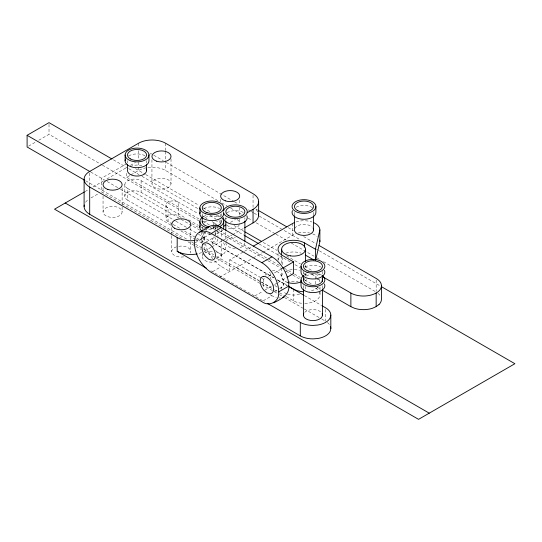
<?xml version="1.0" encoding="UTF-8"?>
<svg xmlns="http://www.w3.org/2000/svg" width="542" height="542" viewBox="0 0 542 542"><rect width="100%" height="100%" fill="white"/><g stroke="black" fill="none" stroke-linecap="round" stroke-linejoin="round"><path stroke-width="0.41" stroke-dasharray="2.71 2.03" d="M28.563 146.144L35.867 141.923M38.787 140.236L49.017 134.335L101.72 164.761M126.787 163.657L101.496 178.257L101.496 191.888L182.051 238.392M85.013 191.597L88.671 189.483M93.061 186.949L104.044 180.608M106.97 178.921L126.74 167.505M130.398 165.398L135.52 162.437M149.429 154.409L150.893 153.562L153.095 154.829M91.083 197.898L98.027 193.887M126.787 173.277L126.787 177.288L130.256 175.283M130.947 174.883L138.589 170.473A19.072 11.009 0 0 1 147.139 167.62M195.615 240.384A19.072 11.009 0 0 0 204.165 237.532L209.998 234.164M230.431 222.362L235.54 219.415M195.113 242.796L204.51 237.369A23.841 13.767 60 0 1 205.086 232.66M206.123 241.976L214.07 237.382A9.539 5.508 60 0 0 212.999 238.378L212.328 239.869A9.539 5.508 60 0 0 212.999 246.163M221.746 241.007L215.967 244.496L273.696 277.829M222.471 240.594L231.861 235.167M232.586 234.754L244.029 228.141M211.102 247.308L204.165 251.312L204.165 244.828M211.8 246.901L215.967 244.496M216.38 258.073L223.609 253.907M214.679 260.939L217.003 263.392L221.366 266.569L229.801 271.44L229.801 259.76L243.704 251.732M244.435 251.305L251.759 247.084M212.701 271.576L221.366 266.569M219.686 277.28L252.599 258.277M253.331 257.857L262.091 252.796M262.816 252.376L292.748 235.099A15.894 9.173 0 0 1 296.034 233.643M265.011 275.14L270.072 272.219M262.05 278.378L263.52 279.225L265.715 277.958M268.649 276.264L271.576 274.577M274.509 272.883L281.833 268.656M254.848 295.912L262.795 291.325M264.869 290.126L273.9 284.916M274.631 284.496L277.538 282.809M278.27 282.389L286.278 277.768M274.55 291.657L278.886 289.157M279.604 288.737L281.772 287.484M263.276 300.783L271.948 295.776L276.312 297.633M272.24 270.966L273.635 270.533A9.539 5.508 60 0 1 282.849 278.703A9.539 5.508 60 0 1 280.377 287.917M278.751 297.87L280.377 298.032M287.592 294.13L290.465 294.814A11.924 6.883 0 0 0 299.516 294.13M255.987 209.049L257.45 209.896M288.229 227.667L293.358 230.628M303.622 236.556L316.074 243.751M153.826 155.256L163.345 160.75M166.272 162.444L233.656 201.346M234.388 201.766L238.053 203.88M248.304 209.801L250.499 211.068M251.237 211.488L253.432 212.762M254.164 213.182L258.561 215.723M259.293 216.143L281.264 228.826M284.191 230.519L300.302 239.821M316.42 249.124L318.615 250.397M319.346 250.817L380.138 285.912M147.946 167.505A19.072 11.009 0 0 1 165.561 170.473L218.948 201.292M221.868 202.979L226.99 205.933M230.648 208.047L241.617 214.381M248.195 218.182L251.854 220.289M256.237 222.823L275.255 233.798M275.986 234.225L286.223 240.133M291.339 243.087L314.008 256.176M316.935 257.863L319.861 259.55M323.513 261.664L376.168 292.063M135.534 168.711L145.012 174.178M145.744 174.599L198.968 205.33M203.338 207.857L210.635 212.064M216.461 215.431L220.113 217.538M233.961 225.533L244.178 231.434M263.182 242.403L277.064 250.418M286.562 255.899L300.451 263.913M304.834 266.447L312.876 271.088M317.26 273.615L320.911 275.729M113.434 159.843L128.075 168.298M128.806 168.718L139.057 174.632M141.984 176.326L198.352 208.866M210.059 215.628L215.919 219.009M218.846 220.702L220.309 221.549M226.895 225.35L243.731 235.072M259.103 243.947L290.58 262.118M294.977 264.652L300.099 267.613M311.813 274.374L315.471 276.488A15.501 8.95 0 0 1 316.806 277.368M170.859 225.12L127.627 200.161L127.627 188.48A9.539 5.508 0 0 1 127.627 180.689A9.539 5.508 0 0 1 141.116 180.689L198.304 213.711M201.902 215.784L207.064 218.765M211.963 221.597L215.12 223.419A9.539 5.508 0 0 1 217.593 225.885M126.787 177.288L199.287 219.144M202.945 221.258L211.001 225.906M211.732 226.332L216.129 228.866M219.056 230.56L268.121 258.886M268.859 259.306L279.841 265.655M284.238 268.188L293.757 273.683M294.489 274.11L300.349 277.49M304.74 280.024L312.795 284.679M317.192 287.213L320.85 289.326M102.452 165.188L199.083 220.973M210.059 227.308L215.919 230.689M216.651 231.116L267.159 260.275M267.89 260.695L281.799 268.73M286.19 271.264L292.043 274.645M292.782 275.065L300.099 279.293M127.627 200.161A9.539 5.508 0 0 1 127.627 192.369A9.539 5.508 0 0 1 141.116 192.369L186.028 218.304M188.745 219.869L198.27 225.37M201.129 227.023L203.399 228.331M204.131 228.751L207.796 230.872M172.37 224.042L168.061 221.556A7.154 4.133 0 0 1 168.061 215.716A7.154 4.133 0 0 1 178.176 215.716L181.048 217.376M191.834 223.602L198.304 227.335M209.09 233.561L213.399 236.055M127.627 188.48L180.384 218.934M181.116 219.361L200.899 230.784M90.785 172.078L117.871 187.715M120.453 189.205L175.134 220.77M175.865 221.197L186.8 227.511M189.605 229.13L197.735 233.826M198.467 234.246L273.791 277.728M277.45 279.841L286.962 285.336M277.355 279.943L287.585 285.851M304.394 295.553L321.203 305.261M173.088 224.463L181.001 229.029M184.592 231.102L196.096 237.742M196.814 238.155L203.284 241.895L203.284 232.274M181.116 231.041L195.039 239.076M195.77 239.503L201.631 242.884A9.539 5.508 0 0 0 203.609 243.764M229.801 259.76L261.319 277.958M236.542 267.545L258.534 280.241M261.468 281.935L270.262 287.016M85.663 180.798L188.142 239.964M191.8 242.078L194.734 243.771M195.466 244.191L202.783 248.419M203.514 248.839L213.765 254.754M216.692 256.447L260.614 281.806M261.346 282.226L273.791 289.414M274.523 289.834L278.913 292.368M279.645 292.795L285.498 296.176M286.23 296.596L293.554 300.824A15.501 8.95 0 0 0 302.084 303.33M187.911 241.779L195.235 246.007M195.967 246.427L201.089 249.388M204.022 251.082L215.736 257.843M216.468 258.263L261.142 284.055M261.874 284.482L273.595 291.244M274.327 291.671L278.717 294.204M279.448 294.624L281.65 295.898M284.577 297.585L303.615 308.581M304.347 309.001L321.196 318.73M321.928 319.15L324.854 320.844M269.841 294.557L271.948 295.776M210.892 270.776L264.388 301.657M215.465 250.445L218.839 253.432L222.213 254.333A9.539 5.508 60 0 0 223.609 242.891L222.552 241.346M212.681 258.717L209.449 253.988L206.766 248.405L205.723 244.882M204.51 237.369L205.086 242.741M376.168 280.051L376.168 291.264M325.586 309.475L325.586 321.264M322.476 271.318L322.476 274.686M322.476 285.627L322.476 288.994M320.01 286.989L320.01 290.322M320.01 291.156L320.01 294.496M315.471 276.488L315.471 283.994M313.52 212.383L313.52 214.889M305.478 264.923L305.478 267.402M305.478 273.182L305.478 276.488A11.924 6.883 0 0 0 305.071 274.706L303.879 273.046A11.924 6.883 0 0 0 301.982 271.623M303.405 271.318L303.405 274.686M303.405 285.627L303.405 288.154M294.448 212.383L294.448 214.889M293.554 289.143L293.554 300.824M292.748 223.419L292.748 235.099M282.592 257.226L282.592 265.573M281.63 255.838L281.63 263.27M281.63 268.229L281.63 276.488M278.053 253.405L278.053 260.079M263.52 279.225L263.52 287.572M253.053 195.33L253.053 207.356M244.889 217.633L244.889 219.314M239.7 200.215L239.7 203.521M239.7 207.647L239.7 215.079M239.7 219.212L239.7 222.518M225.818 217.633L225.818 220.154M225.818 231.942L225.818 240.363M221.319 213.758L221.319 216.278M221.319 228.907L221.319 238.168M221.319 239.008L221.319 256.684M220.628 199.388L220.628 201.868M220.628 214.259L220.628 216.732M217.918 229.815L217.918 227.315A9.539 5.508 0 0 1 217.593 228.738M217.918 230.648L217.918 237.321M215.499 226.949L215.499 229.354M215.499 232.559L215.499 234.964M215.12 223.419L215.12 229.259M215.12 232.599L215.12 235.099M213.399 225.635L213.399 222.423A7.154 4.133 0 0 1 215.255 224.28M213.399 226.434L213.399 231.244M204.165 237.532L204.165 241.583M202.247 213.758L202.247 216.278M202.247 227.227L202.247 229.747M202.247 230.594L202.247 243.216M202.247 253.317L202.247 256.684M201.631 232.037L201.631 242.884M190.804 227.62L190.804 251.569M178.176 215.716L178.176 202.085A7.154 4.133 0 0 0 168.061 202.085A7.154 4.133 0 0 0 168.061 207.925L168.061 221.556M171.733 227.62L171.733 235.052M171.733 235.878L171.733 251.569M171.021 158.914L171.021 183.691A9.539 5.508 0 0 1 156.713 188.46A9.539 5.508 0 0 1 156.713 178.921A9.539 5.508 0 0 1 171.021 183.691M165.96 205.005L165.96 218.636M165.561 143.217L165.561 150.649M165.561 151.475L165.561 159.734M165.561 160.561L165.561 170.473M151.943 159.734L151.943 183.691M146.57 160.71L146.57 163.169M141.116 180.689L141.116 192.369M138.589 143.217L138.589 147.343M138.589 150.649L138.589 158.908M138.589 162.214L138.589 166.34M138.589 167.166L138.589 170.473M127.499 160.71L127.499 163.169M124.836 184.585L124.836 196.265M122.126 187.966L122.126 206.136M122.126 206.963L122.126 211.915A9.539 5.508 0 0 1 107.817 216.685A9.539 5.508 0 0 1 107.817 207.146A9.539 5.508 0 0 1 122.126 211.915M103.048 187.966L103.048 192.918M103.048 196.224L103.048 211.915M89.694 173.094L89.694 185.486M49.017 124.321L49.017 134.335M85.561 202.274A19.072 11.009 0 0 1 88.048 199.781M239.374 224.767A9.539 5.508 0 0 1 227.694 228.663M225.391 218.575A9.539 5.508 0 0 1 226.902 218.169M236.908 219.449A9.539 5.508 0 0 1 239.7 223.345M201.617 252.545A19.072 11.009 0 0 1 197.972 253.703M304.685 312.334A9.539 5.508 0 0 1 321.203 312.334M216.549 251.915A9.539 5.508 0 0 1 220.045 259.442A9.539 5.508 0 0 1 207.017 261.454A9.539 5.508 0 0 1 203.521 253.934M205.039 252.796A9.539 5.508 0 0 1 214.253 251.366M256.088 209.693A19.072 11.009 0 0 1 257.992 212.349M214.537 236.908A7.154 4.133 0 0 1 210.194 242.965M215.255 226.414A7.154 4.133 0 0 1 207.098 229.415M327.409 322.497A17.886 10.325 0 0 1 329.875 325.247M183.738 256.888A9.539 5.508 0 0 1 172.458 253.676A9.539 5.508 0 0 1 176.502 246.8M178.799 246.251A9.539 5.508 0 0 1 190.479 252.992M130.29 166.651A9.539 5.508 0 0 1 141.801 165.777M377.991 293.297A17.886 10.318 0 0 1 380.05 295.417M305.078 266.935A11.924 6.883 0 0 1 321.372 267.24M215.818 226.481A9.539 5.508 0 0 1 211.78 226.996M205.039 217.599A9.539 5.508 0 0 1 218.528 217.599M222.986 229.686A11.924 6.883 0 0 1 214.869 233.981M210.228 234.158A11.924 6.883 0 0 1 203.921 232.504M203.921 222.159A11.924 6.883 0 0 1 207.22 220.973M214.869 220.682A11.924 6.883 0 0 1 220.215 222.464M217.742 227.45A11.924 6.883 0 0 1 209.456 228.243M203.352 216.624A11.924 6.883 0 0 1 205.825 215.526M217.742 215.526A11.924 6.883 0 0 1 220.215 216.624M128.603 155.947A11.924 6.883 0 0 1 145.466 155.947M203.921 208.528A11.924 6.883 0 0 1 219.645 208.528M306.196 276A9.539 5.508 0 0 1 319.685 276M305.078 280.56A11.924 6.883 0 0 1 306.982 279.774M316.772 279.218A11.924 6.883 0 0 1 321.372 280.864M304.509 275.024A11.924 6.883 0 0 1 306.982 273.934M318.906 273.934A11.924 6.883 0 0 1 321.372 275.024M305.071 286.386A11.924 6.883 0 0 1 305.071 289.95M286.935 293.893A11.924 6.883 0 0 1 283.229 291.61M281.813 289.367A11.924 6.883 0 0 1 286.088 282.802A11.924 6.883 0 0 1 298.114 281.813M319.482 292.179A15.501 8.95 0 0 1 304.509 303.445M315.471 288.168A15.501 8.95 0 0 1 317.937 290.024M305.071 278.27A11.924 6.883 0 0 1 303.879 279.929M287.592 282.45A11.924 6.883 0 0 1 283.229 273.046M285.126 271.623A11.924 6.883 0 0 1 293.554 269.604M294.326 269.618A11.924 6.883 0 0 1 299.516 270.526M317.937 287.287A15.501 8.95 0 0 1 309.299 291.325M318.832 279.387A15.501 8.95 0 0 1 319.949 282.036M205.906 232.633A9.539 5.508 0 0 1 204.348 232.301M244.889 242.884A9.539 5.508 0 0 1 240.12 247.653M235.35 248.392A9.539 5.508 0 0 1 225.818 242.884M226.143 241.461A9.539 5.508 0 0 1 235.35 237.382M217.918 238.995A9.539 5.508 0 0 1 210.845 244.313M205.906 244.313A9.539 5.508 0 0 1 204.348 243.981M226.922 212.708A11.924 6.883 0 0 1 243.785 212.708M277.009 287.016A9.539 5.508 60 0 1 273.635 284.022M271.169 279.747A9.539 5.508 60 0 1 270.492 273.453M205.967 230.289A23.841 13.767 60 0 1 206.766 228.941M298.29 233.019A15.894 9.173 0 0 1 309.678 233.019M312.639 233.893A15.894 9.173 0 0 1 317.199 236.495M296.034 221.963A15.894 9.173 0 0 1 311.928 221.963M278.114 260.133A15.501 8.95 0 0 1 280.133 256.441M285.803 253.161A15.501 8.95 0 0 1 301.305 253.161M294.773 228.48A9.539 5.508 0 0 1 302.741 224.449A9.539 5.508 0 0 1 312.246 227.152M296.122 207.213A11.924 6.883 0 0 1 312.416 207.518"/><path stroke-width="0.81" d="M379.021 304.516L376.155 306.63L372.456 308.262A17.886 10.318 0 0 1 354.583 308.29L350.877 306.664L350.877 293.026L323.107 276.996M376.155 306.63L376.168 293.032A17.886 10.291 -0.2 0 0 376.175 278.446L319.008 245.438M211.251 233.473L261.833 262.68A23.841 13.767 60 0 1 278.69 291.881C279.957 301.284 269.34 307.416 261.833 301.616L211.251 272.416C201.448 266.108 194.951 254.855 194.395 243.209A23.841 13.767 60 0 1 211.251 233.473L221.366 227.633L271.948 256.84A23.841 13.767 60 0 1 288.811 286.041C289.638 295.227 280.593 299.333 273.757 302.795M315.471 260.079L315.471 249.232L319.875 229.91A15.894 9.173 0 0 0 313.323 222.484M315.654 260.106L319.875 241.59L319.875 229.91M321.934 305.681L325.586 307.788A17.886 10.325 0 0 1 330.823 315.092L330.213 317.761A17.886 10.325 0 0 1 317.571 325.065L312.944 325.417A17.886 10.325 0 0 1 300.295 322.388L267.321 303.351M330.823 315.092L330.823 328.567L330.213 331.237A17.886 10.325 0 0 1 317.571 338.54L312.944 338.892A17.886 10.325 0 0 1 300.295 335.864L89.694 214.273A19.072 11.009 0 0 1 84.267 205.052M244.727 227.742L254.699 221.902A19.072 11.009 0 0 0 258.48 213.758M84.2 179.951L27.1 146.99L27.1 135.304L49.017 122.655L111.97 158.996M84.281 192.024L54.539 209.192L418.546 419.345L514.9 363.716L381.602 286.759M199.334 232.294L209.449 226.454M223.866 226.156L226.055 224.889M247.22 212.674L253.053 209.307A19.072 11.009 0 0 0 253.053 193.731L165.561 143.217A19.072 11.009 0 0 0 138.589 143.217L89.694 171.441A19.072 11.009 0 0 0 89.694 187.017L89.694 214.273M253.222 246.237L292.748 223.419A15.894 9.173 0 0 1 294.645 222.484M261.833 262.68L271.948 256.84M282.565 268.229L293.554 261.888L293.554 273.568L287.003 277.348M278.69 291.881L288.811 286.041M282.382 297.416L283.873 296.955M289.015 282.816L290.465 283.134A11.924 6.883 0 0 0 301.413 281.664M258.188 210.316L286.765 226.82M293.554 261.888L282.592 255.56A15.501 8.95 0 0 1 282.592 242.904A15.501 8.95 0 0 1 304.509 242.904L315.471 249.232M305.241 255.011L314.008 260.072M244.909 231.854L261.718 241.556M244.462 235.492L258.371 243.521M322.314 290.173L350.877 306.664M27.1 135.304L90.053 171.651M288.432 286.183L293.554 289.143A15.501 8.95 0 0 0 303.703 291.752M288.317 286.271L303.662 295.133M89.694 187.017L177.187 237.532A19.072 11.009 0 0 0 194.802 240.499M177.187 237.532L177.187 251.312L206.495 268.236M65.243 203.013L429.25 413.167M381.405 285.742L381.412 299.36A17.886 10.318 0 0 1 379.021 304.516M322.476 275.526L322.476 281.42M322.476 288.994L322.476 315.092M315.905 206.543A11.924 6.883 0 0 1 298.025 212.505A11.924 6.883 0 0 1 298.025 200.587A11.924 6.883 0 0 1 315.905 206.543L315.905 212.383A11.924 6.883 0 0 1 302.429 219.212A11.924 6.883 0 0 1 292.47 210.601M313.52 215.723L313.52 229.91M305.478 249.232L305.478 261.623M304.509 242.904L304.509 247.077M303.405 275.526L303.405 279.733M303.405 288.994L303.405 315.092M301.02 266.264L301.02 272.104A11.924 6.883 0 0 0 314.495 278.934A11.924 6.883 0 0 0 324.455 270.322M301.02 279.896L301.02 285.736A11.924 6.883 0 0 0 314.495 292.558A11.924 6.883 0 0 0 324.455 283.954M300.295 322.388L300.295 335.864M294.448 215.723L294.448 229.91A9.539 5.508 0 0 0 305.227 235.363A9.539 5.508 0 0 0 313.195 228.48M281.63 249.232L281.63 255.011M258.642 201.516L258.642 215.194M253.053 209.307L253.053 222.931M244.889 221L244.889 241.204M225.818 221L225.818 230.255M223.704 221.488L223.704 227.328A11.924 6.883 0 0 1 223.297 229.11M202.247 217.125L202.247 222.173M199.863 207.864L199.863 213.704M199.863 221.488L199.863 227.328M148.955 154.971A11.924 6.883 0 0 1 131.076 160.933A11.924 6.883 0 0 1 131.076 149.009A11.924 6.883 0 0 1 148.955 154.971L148.955 160.811A11.924 6.883 0 0 1 135.48 167.641A11.924 6.883 0 0 1 125.52 159.03M146.57 164.809L146.57 170.547M127.499 164.809L127.499 170.547A9.539 5.508 0 0 0 138.278 176.008A9.539 5.508 0 0 0 146.245 169.124M125.114 154.971L125.114 160.811M84.105 179.233L84.105 206.488M197.2 253.873A19.072 11.009 0 0 1 177.187 251.312M322.151 313.662A9.539 5.508 0 0 1 312.944 320.6A9.539 5.508 0 0 1 303.73 313.662M330.478 326.548A17.886 10.325 0 0 1 330.823 328.567M376.175 292.992A17.886 10.291 -0.2 0 1 350.898 293.066M222.105 218.047A11.924 6.883 0 0 1 219.043 226.949M207.952 228.006A11.924 6.883 0 0 1 202.654 217.064M220.994 220.066A9.539 5.508 0 0 1 216.549 226.258M209.314 226.807A9.539 5.508 0 0 1 202.247 221.488M201.455 230.77A11.924 6.883 0 0 1 200.269 225.547M223.704 213.704A11.924 6.883 0 0 1 210.228 220.526A11.924 6.883 0 0 1 200.269 211.922M322.07 275.471A11.924 6.883 0 0 1 321.121 284.902A11.924 6.883 0 0 1 304.76 284.902A11.924 6.883 0 0 1 303.811 275.471M322.151 278.466A9.539 5.508 0 0 1 312.944 285.404A9.539 5.508 0 0 1 303.73 278.466M223.473 211.136A11.924 6.883 0 0 1 241.61 205.879A11.924 6.883 0 0 1 241.61 217.593A11.924 6.883 0 0 1 223.473 212.335M246.867 215.797A11.924 6.883 0 0 1 236.908 224.402A11.924 6.883 0 0 1 223.433 217.579M319.638 239.991A15.894 9.173 0 0 1 319.875 241.59M207.728 227.789A23.841 13.767 60 0 1 221.366 227.633M202.884 244.218L202.207 245.709A9.539 5.508 60 0 0 205.35 256.285L208.724 259.272L212.098 260.174A9.539 5.508 60 0 0 213.494 248.731L212.098 246.685A9.539 5.508 60 0 0 202.884 244.218M263.52 276.373L262.125 276.806A9.539 5.508 60 0 0 263.52 289.862L266.888 292.856L270.262 293.757A9.539 5.508 60 0 0 273.635 288.961L273.405 286.813A9.539 5.508 60 0 0 263.52 276.373M290.465 255.878L287.592 255.194A11.924 6.883 0 0 1 285.126 244.367A11.924 6.883 0 0 1 303.879 245.79L305.071 247.45A11.924 6.883 0 0 1 290.465 255.878M156.713 161.204A9.539 5.508 0 0 0 171.021 156.435A9.539 5.508 0 0 0 156.713 151.665A9.539 5.508 0 0 0 156.713 161.204M225.391 200.852A9.539 5.508 0 0 0 239.7 196.089A9.539 5.508 0 0 0 225.391 191.319A9.539 5.508 0 0 0 225.391 200.852M308.174 271.034A9.539 5.508 0 0 0 322.476 266.264A9.539 5.508 0 0 0 308.174 261.495A9.539 5.508 0 0 0 308.174 271.034M207.017 212.633A9.539 5.508 0 0 0 221.319 207.864A9.539 5.508 0 0 0 207.017 203.094A9.539 5.508 0 0 0 207.017 212.633M107.817 189.429A9.539 5.508 0 0 0 122.126 184.659A9.539 5.508 0 0 0 107.817 179.897A9.539 5.508 0 0 0 107.817 189.429M174.524 228.209A9.539 5.508 0 0 0 190.479 225.743A9.539 5.508 0 0 0 178.799 218.995A9.539 5.508 0 0 0 174.524 228.209M130.29 158.867A9.539 5.508 0 0 0 146.245 156.401A9.539 5.508 0 0 0 134.565 149.653A9.539 5.508 0 0 0 130.29 158.867M306.982 272.226A11.924 6.883 0 0 0 324.861 266.264A11.924 6.883 0 0 0 306.982 260.302A11.924 6.883 0 0 0 306.982 272.226M205.825 213.826A11.924 6.883 0 0 0 223.704 207.864A11.924 6.883 0 0 0 205.825 201.902A11.924 6.883 0 0 0 205.825 213.826M228.609 215.628A9.539 5.508 0 0 0 244.564 213.162A9.539 5.508 0 0 0 232.884 206.421A9.539 5.508 0 0 0 228.609 215.628M297.24 210.438A9.539 5.508 0 0 0 313.195 207.972A9.539 5.508 0 0 0 301.515 201.224A9.539 5.508 0 0 0 297.24 210.438"/></g></svg>
